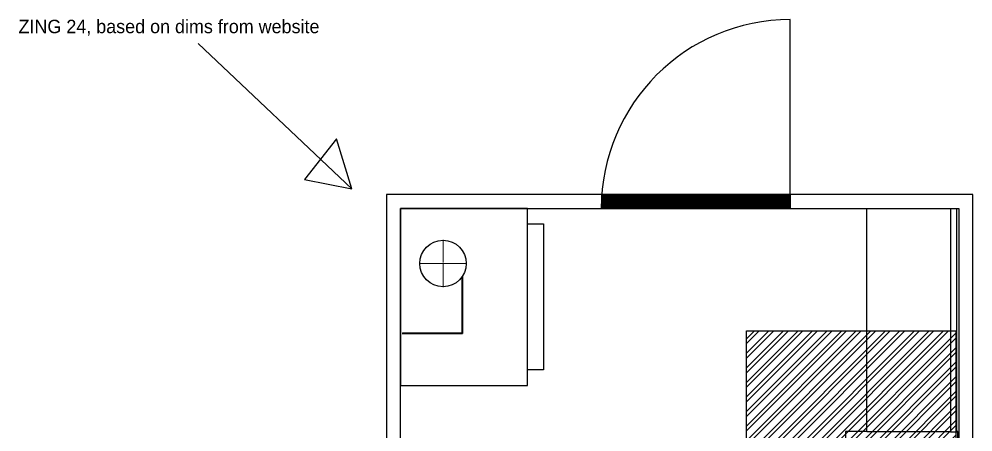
# Model space of a CAD drawing. Header units: inches. Extents: x -302 to 697, y -204 to 171.
# Drawn here: x -67.3 to 137.7, y 82.5 to 171.2 of the extents above; entities that cross this region are included whole.
import ezdxf

# ---------------------------------------------------------------- set-up
doc = ezdxf.new("R2010")
doc.units = ezdxf.units.IN
doc.header["$MEASUREMENT"] = 0

# ---------------------------------------------------------------- blocks, each defined once
blk = doc.blocks.new('SW_CENTERMARKSYMBOL_1')
at = {"color": 0, "linetype": 'Continuous', "lineweight": 18}
for p, q in [((0, 0.2), (0, 5.1)), ((-0.2, 0), (-5.1, 0)), ((0, 0), (-0.1, 0)), ((0, 0), (0, 0.1)), ((0, 0), (0, -0.1)), ((0, 0), (0.1, 0)), ((0.2, 0), (5.1, 0)), ((0, -0.2), (0, -5.1))]:
    blk.add_line(p, q, dxfattribs=at)

msp = doc.modelspace()

# ---------------------------------------------------------------- hatches: boundary and pattern name
h = msp.add_hatch()
h.set_pattern_fill('ANSI31', color=6)
h.set_pattern_definition([(45, (0, -20), (-0.08838835, 0.08838835), [])])
h.paths.add_polyline_path([(57.94, 133.48), (57.94, 130.48), (98.44, 130.48), (98.44, 133.48)])
h = msp.add_hatch()
h.set_pattern_fill('ANSI32', color=5, scale=5.9)
h.set_pattern_definition([(45, (-92.8467, 30.1169), (-1.564474, 1.564474), []), (45, (-91.8037, 30.1169), (-1.564474, 1.564474), [])])
h.paths.add_polyline_path([(89.05, 27.18), (134.05, 27.18), (134.05, 104.18), (89.05, 104.18)])

# ---------------------------------------------------------------- linework, layer by layer
at = {"color": 7, "linetype": 'Continuous', "lineweight": 25}
for p, q in [((11.69, 133.48), (11.69, -122.52)), ((137.69, 133.48), (11.69, 133.48)), ((137.69, 23.48), (137.69, 133.48)), ((14.69, -119.52), (14.69, 130.48)), ((14.69, 130.48), (134.69, 130.48)), ((114.89, 82.48), (114.89, 130.48)), ((132.89, 130.48), (132.89, 82.48)), ((134.21, 82.48), (134.21, 130.48)), ((134.69, 130.48), (134.69, 26.48)), ((114.89, 82.58), (110.34, 82.58)), ((110.34, 82.58), (110.34, 30.38)), ((132.89, 82.48), (114.89, 82.48)), ((132.89, 82.48), (134.21, 82.48)), ((134.43, 82.58), (134.21, 82.58)), ((134.43, 30.38), (134.43, 82.58))]:
    msp.add_line(p, q, dxfattribs=at)
at = {"color": 3, "linetype": 'Continuous', "lineweight": 25}
for p, q in [((27.91, 103.75), (27.91, 115.8)), ((28.01, 115.95), (28.01, 103.65)), ((15.01, 103.65), (28.01, 103.65)), ((28.01, 103.65), (15.01, 103.65)), ((15.11, 103.75), (27.91, 103.75)), ((27.91, 103.55), (15.11, 103.55))]:
    msp.add_line(p, q, dxfattribs=at)
at = {"color": 6}
for points in [[(98.44, 133.48), (98.44, 171.09)], [(98.44, 130.48), (57.94, 130.48), (57.94, 133.48), (98.44, 133.48), (98.44, 130.48)]]:
    msp.add_lwpolyline(points, dxfattribs=at)
at = {"color": 2, "true_color": 0xf1eb1f}
msp.add_lwpolyline([(-28.78, 165.94), (4.23, 134.73), (0.95, 145.48), (-5.97, 136.73), (4.23, 134.73)], dxfattribs=at)
at = {"color": 3}
for points in [[(14.69, 130.48), (14.69, 92.48), (41.94, 92.48)], [(41.94, 92.48), (41.94, 130.48), (14.69, 130.48)]]:
    msp.add_lwpolyline(points, dxfattribs=at)
at = {"color": 5}
for points in [[(41.94, 127.17), (45.39, 127.17), (45.39, 95.79), (41.94, 95.79)], [(89.05, 27.18), (89.05, 104.18), (134.05, 104.18), (134.05, 27.18), (89.05, 27.18)]]:
    msp.add_lwpolyline(points, dxfattribs=at)
at = {"color": 3, "linetype": 'Continuous', "lineweight": 25}
msp.add_circle((23.81, 118.67), 5, dxfattribs=at)
at = {"color": 6}
msp.add_arc((98.44, 130.48), 40.61, 90, 180, dxfattribs=at)

# ---------------------------------------------------------------- block references
at = {"color": 3, "linetype": 'Continuous', "lineweight": 0}
msp.add_blockref('SW_CENTERMARKSYMBOL_1', (23.81, 118.67), dxfattribs=at)

# ---------------------------------------------------------------- texts
at = {"color": 2, "true_color": 0xf1eb1f, "insert": (-67.42, 171.06), "char_height": 2.8816, "attachment_point": 1}
msp.add_mtext_dynamic_manual_height_columns('ZING 24, based on dims from website', width=1419.7554, gutter_width=14.41, heights=[0], dxfattribs=at)

doc.saveas('drawing.dxf')
